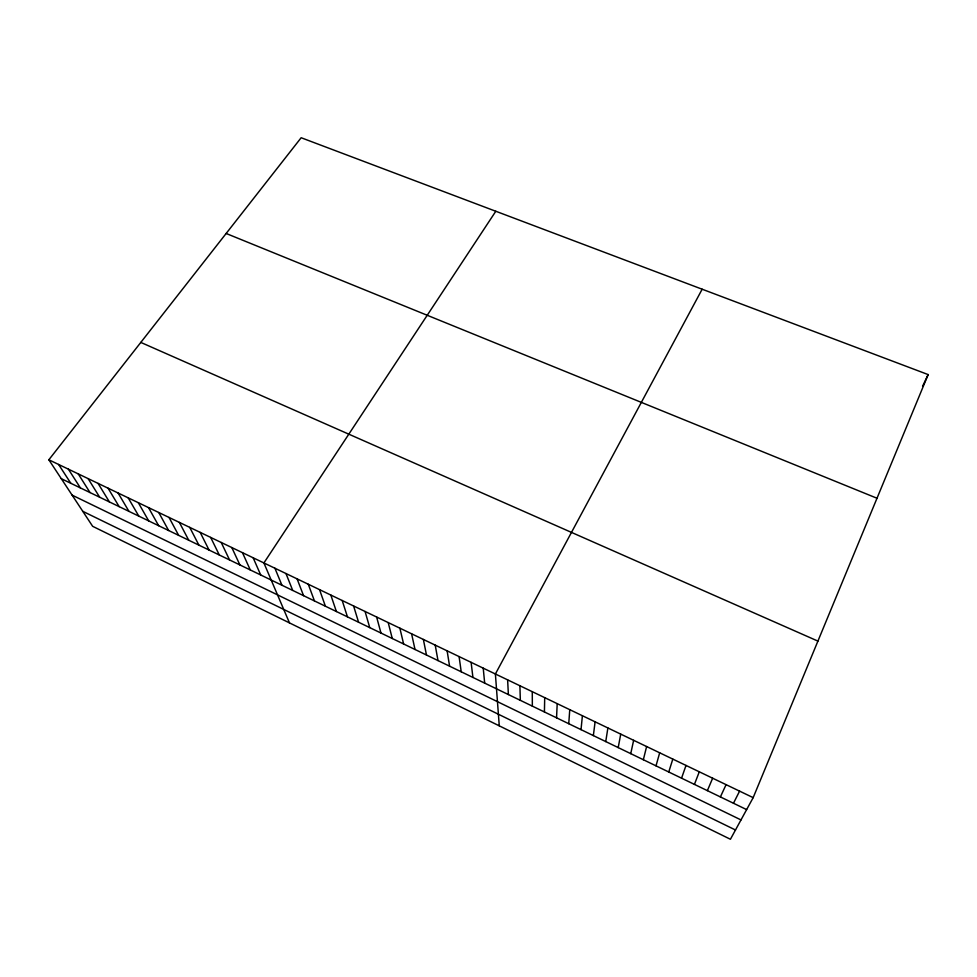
<?xml version="1.0" encoding="UTF-8"?>
<svg xmlns="http://www.w3.org/2000/svg" width="977" height="977" viewBox="0 0 977 977"><rect width="100%" height="100%" fill="white"/><g stroke="black" fill="none" stroke-linecap="round" stroke-linejoin="round"><path stroke-width="1.47" d="M544.421 711.964L544.702 697.651M556.548 717.826L557.208 703.648M568.748 723.713L569.762 709.681M581.022 729.636L582.402 715.738M593.357 735.596L595.103 721.832M605.752 741.58L607.877 727.963M618.209 747.6L620.725 734.118M630.751 753.646L633.633 740.31M643.342 759.727L646.615 746.538M656.007 765.846L659.683 752.803M668.744 772.001L672.811 759.105M681.555 778.181L686.013 765.443M694.427 784.397L699.3 771.806M753.169 797.647L928.15 374.582L301.16 137.733L48.85 459.788L92.644 526.31L730.417 839.267L753.169 797.647L48.85 459.788M707.372 790.649L712.648 778.217M720.391 796.927L726.082 784.653M922.569 386.245L928.15 374.582M733.471 803.253L739.589 791.138M702.158 289.216L495.388 673.996L499.271 725.838M495.803 211.264L263.9 562.947L289.473 622.886M226.151 233.479L877.004 498.246M140.81 342.414L817.92 641.107M61.295 478.693L746.636 809.603M72.127 495.131L740.993 819.923M82.776 511.313L735.486 829.998M58.608 464.466L70.82 483.285M68.402 469.168L80.395 487.914M78.245 473.894L90.018 492.555M88.138 478.645L99.678 497.22M98.079 483.407L109.4 501.909M108.068 488.195L119.145 506.623M118.107 493.019L128.952 511.362M128.195 497.855L138.795 516.112M138.331 502.715L148.699 520.888M148.516 507.6L158.64 525.687M158.75 512.51L168.63 530.511M169.033 517.444L178.657 535.359M179.365 522.402L188.744 540.232M189.746 527.385L198.881 545.117M200.187 532.392L209.054 550.039M210.678 537.423L219.288 554.973M221.217 542.479L229.571 559.943M231.805 547.56L239.902 564.926M242.455 552.664L250.283 569.945M253.153 557.794L260.712 574.977M274.916 568.235L281.926 585.223M285.98 573.548L292.709 590.426M297.106 578.885L303.554 595.665M308.292 584.246L314.447 600.928M319.528 589.632L325.39 606.204M330.824 595.054L336.393 611.529M342.182 600.501L347.458 616.866M353.601 605.984L358.571 622.227M365.08 611.492L369.746 627.625M376.621 617.024L380.981 633.047M388.211 622.581L392.265 638.494M399.874 628.174L403.611 643.977M411.586 633.804L415.017 649.485M423.371 639.447L426.473 655.017M435.217 645.138L438.001 660.574M447.124 650.841L449.579 666.167M459.092 656.581L461.217 671.797M471.122 662.357L472.917 677.44M483.224 668.158L484.677 683.118M507.625 679.858L508.382 694.562M519.911 685.756L520.338 700.338M532.282 691.692L532.343 706.139"/></g></svg>
